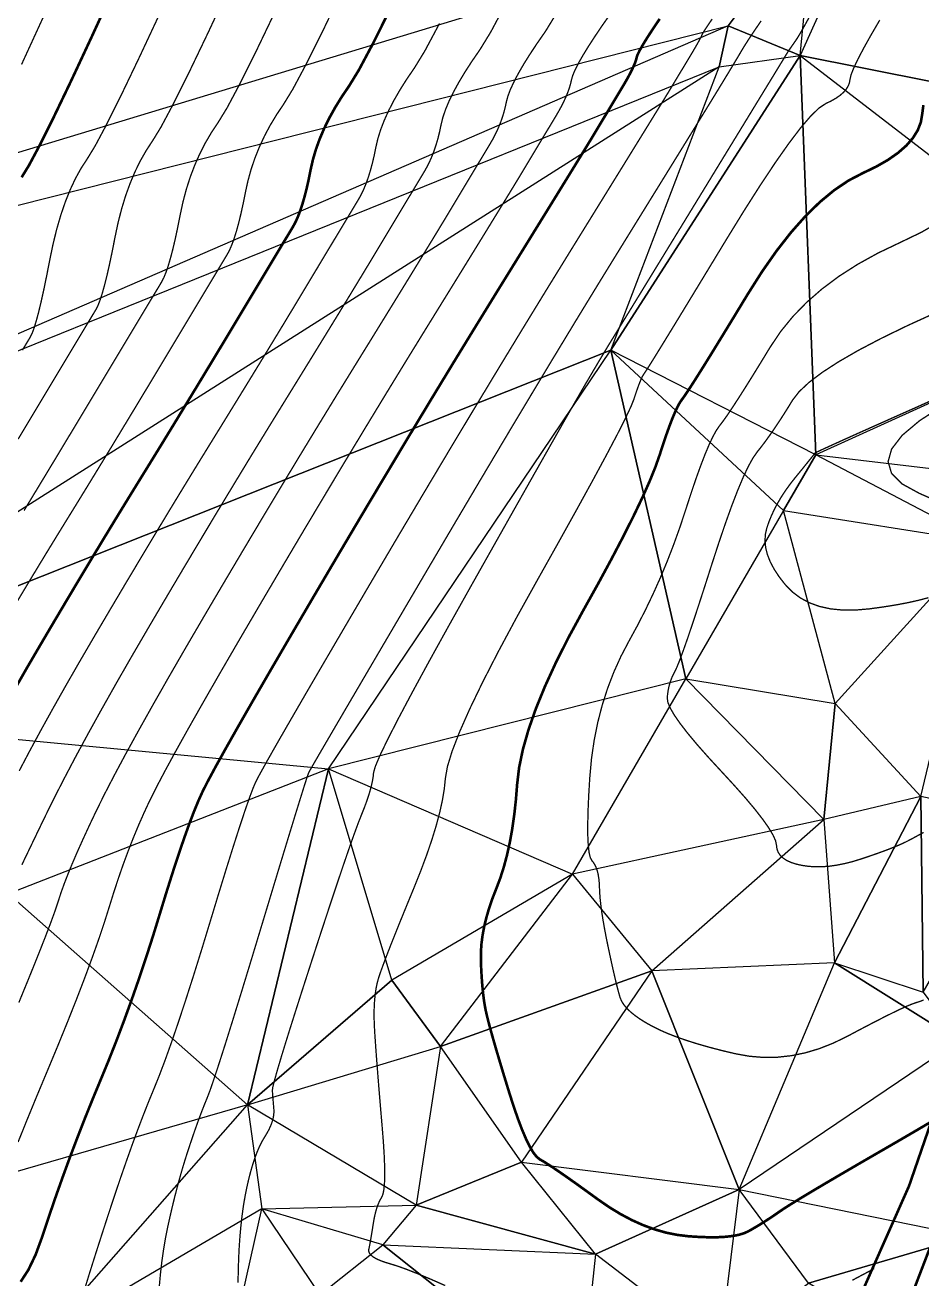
# Model space of a CAD drawing. Extents: x 1060 to 1934, y 610 to 1562.
# Drawn here: x 1162.7 to 1213.8, y 790.2 to 861.5 of the extents above; entities that cross this region are included whole.
import ezdxf

# ---------------------------------------------------------------- set-up
doc = ezdxf.new("R2010")
doc.units = 0
doc.header["$LTSCALE"] = 0.5
doc.header["$PDSIZE"] = 0.2
doc.linetypes.add('X3', pattern=[5, 4, -1])
for name, color, linetype in [('DGX', 2, 'CONTINUOUS'), ('DLSS', 4, 'CONTINUOUS'), ('SJW', 1, 'CONTINUOUS'), ('ZDH', 1, 'CONTINUOUS')]:
    doc.layers.add(name, color=color, linetype=linetype)

msp = doc.modelspace()

# ---------------------------------------------------------------- linework, layer by layer
at = {"layer": 'DGX', "color": 3, "linetype": 'Continuous', "const_width": 0.15, "flags": 128}
for points, elevation in [([(1162.525, 852.864), (1162.95, 853.557), (1163.559, 854.7), (1164.353, 856.291), (1165.332, 858.332), (1166.496, 860.823), (1167.844, 863.762), (1169.378, 867.151), (1171.096, 870.989)], 20), ([(1162.131, 823.74), (1162.815, 824.932), (1163.547, 826.186), (1164.296, 827.457), (1165.034, 828.702), (1165.76, 829.92), (1166.475, 831.112), (1167.179, 832.277), (1167.871, 833.417), (1168.552, 834.529), (1169.221, 835.616), (1169.887, 836.694), (1170.555, 837.781), (1171.227, 838.878), (1171.901, 839.984), (1172.579, 841.099), (1173.26, 842.224), (1173.944, 843.358), (1174.632, 844.501), (1175.286, 845.592), (1175.873, 846.57), (1176.391, 847.433), (1176.841, 848.182), (1177.223, 848.818), (1177.536, 849.339), (1177.782, 849.747), (1177.959, 850.04), (1178.1, 850.298), (1178.236, 850.598), (1178.369, 850.941), (1178.497, 851.326), (1178.621, 851.753), (1178.741, 852.222), (1178.857, 852.734), (1178.968, 853.288), (1179.098, 853.866), (1179.269, 854.449), (1179.481, 855.037), (1179.734, 855.63), (1180.027, 856.228), (1180.362, 856.832), (1180.737, 857.44), (1181.154, 858.054), (1181.712, 858.965), (1182.513, 860.467), (1183.557, 862.56)], 22.5), ([(1162.47, 790.027), (1162.908, 790.703), (1163.32, 791.563), (1163.703, 792.606), (1164.078, 793.739), (1164.464, 794.865), (1164.862, 795.985), (1165.27, 797.1), (1165.69, 798.208), (1166.12, 799.311), (1166.562, 800.408), (1167.014, 801.498), (1167.468, 802.598), (1167.912, 803.721), (1168.347, 804.867), (1168.773, 806.037), (1169.19, 807.231), (1169.598, 808.448), (1169.997, 809.688), (1170.386, 810.952), (1170.761, 812.177), (1171.116, 813.301), (1171.451, 814.324), (1171.766, 815.246), (1172.06, 816.067), (1172.335, 816.787), (1172.59, 817.406), (1172.825, 817.924), (1173.122, 818.509), (1173.563, 819.329), (1174.148, 820.382), (1174.877, 821.671), (1175.75, 823.194), (1176.767, 824.951), (1177.929, 826.943), (1179.234, 829.169), (1180.601, 831.488), (1181.947, 833.76), (1183.273, 835.983), (1184.577, 838.158), (1185.861, 840.285), (1187.124, 842.364), (1188.367, 844.394), (1189.588, 846.377), (1190.735, 848.231), (1191.752, 849.878), (1192.64, 851.316), (1193.399, 852.547), (1194.028, 853.569), (1194.528, 854.383), (1194.899, 854.99), (1195.14, 855.388), (1195.318, 855.685), (1195.498, 855.985), (1195.681, 856.289), (1195.867, 856.598), (1196.055, 856.911), (1196.246, 857.227), (1196.439, 857.548), (1196.635, 857.873), (1196.822, 858.187), (1196.987, 858.476), (1197.13, 858.74), (1197.251, 858.979), (1197.351, 859.193), (1197.429, 859.382), (1197.486, 859.545), (1197.521, 859.684), (1197.577, 859.85), (1197.698, 860.096), (1197.884, 860.421), (1198.134, 860.826), (1198.449, 861.311), (1198.829, 861.875)], 25), ([(1214.265, 799.123), (1213.398, 798.613), (1212.402, 798.032), (1211.277, 797.381), (1210.147, 796.727), (1209.14, 796.139), (1208.253, 795.618), (1207.487, 795.164), (1206.843, 794.776), (1206.319, 794.454), (1205.917, 794.199), (1205.636, 794.01), (1205.416, 793.856), (1205.196, 793.707), (1204.976, 793.562), (1204.757, 793.421), (1204.537, 793.284), (1204.318, 793.152), (1204.099, 793.024), (1203.88, 792.9), (1203.636, 792.788), (1203.338, 792.699), (1202.989, 792.631), (1202.587, 792.585), (1202.133, 792.56), (1201.627, 792.557), (1201.068, 792.576), (1200.457, 792.616), (1199.819, 792.694), (1199.179, 792.824), (1198.538, 793.008), (1197.895, 793.244), (1197.249, 793.534), (1196.603, 793.877), (1195.954, 794.272), (1195.304, 794.721), (1194.682, 795.172), (1194.121, 795.576), (1193.62, 795.931), (1193.179, 796.238), (1192.797, 796.498), (1192.476, 796.709), (1192.215, 796.873), (1192.013, 796.988), (1191.835, 797.129), (1191.645, 797.369), (1191.442, 797.708), (1191.227, 798.145), (1190.999, 798.681), (1190.758, 799.316), (1190.505, 800.05), (1190.24, 800.882), (1189.981, 801.725), (1189.75, 802.491), (1189.546, 803.178), (1189.369, 803.788), (1189.22, 804.321), (1189.097, 804.776), (1189.002, 805.153), (1188.934, 805.452), (1188.882, 805.725), (1188.834, 806.022), (1188.792, 806.343), (1188.755, 806.688), (1188.723, 807.057), (1188.696, 807.451), (1188.673, 807.868), (1188.656, 808.31), (1188.656, 808.771), (1188.688, 809.247), (1188.752, 809.737), (1188.846, 810.241), (1188.972, 810.76), (1189.129, 811.294), (1189.317, 811.842), (1189.537, 812.404), (1189.761, 812.995), (1189.963, 813.629), (1190.144, 814.305), (1190.303, 815.024), (1190.44, 815.785), (1190.555, 816.59), (1190.648, 817.437), (1190.719, 818.326), (1190.831, 819.278), (1191.046, 820.312), (1191.363, 821.427), (1191.782, 822.624), (1192.304, 823.903), (1192.928, 825.263), (1193.655, 826.705), (1194.485, 828.229), (1195.324, 829.736), (1196.078, 831.129), (1196.748, 832.408), (1197.334, 833.572), (1197.835, 834.622), (1198.253, 835.557), (1198.585, 836.378), (1198.834, 837.085), (1199.034, 837.702), (1199.222, 838.254), (1199.398, 838.743), (1199.561, 839.166), (1199.713, 839.525), (1199.852, 839.82), (1199.979, 840.05), (1200.093, 840.215), (1200.247, 840.426), (1200.49, 840.79), (1200.823, 841.308), (1201.246, 841.979), (1201.759, 842.805), (1202.361, 843.785), (1203.053, 844.918), (1203.835, 846.206), (1204.661, 847.507), (1205.485, 848.683), (1206.308, 849.734), (1207.128, 850.659), (1207.947, 851.458), (1208.764, 852.132), (1209.579, 852.681), (1210.392, 853.104), (1211.155, 853.472), (1211.821, 853.854), (1212.39, 854.252), (1212.86, 854.664), (1213.234, 855.092), (1213.51, 855.534), (1213.688, 855.991), (1213.769, 856.463), (1213.835, 856.971)], 27.5)]:
    msp.add_lwpolyline(points, dxfattribs=dict(at, elevation=elevation))
at = {"layer": 'DGX', "linetype": 'Continuous', "const_width": 0.075, "flags": 128}
for points, elevation in [([(1162.52, 859.283), (1163.784, 862.038), (1165.22, 865.213), (1166.83, 868.809)], 19.5), ([(1162.258, 828.707), (1162.855, 829.703), (1163.442, 830.676), (1164.02, 831.627), (1164.589, 832.556), (1165.148, 833.464), (1165.717, 834.386), (1166.316, 835.362), (1166.944, 836.39), (1167.602, 837.471), (1168.289, 838.605), (1169.007, 839.792), (1169.754, 841.031), (1170.53, 842.324), (1171.28, 843.574), (1171.948, 844.686), (1172.533, 845.661), (1173.036, 846.499), (1173.456, 847.199), (1173.794, 847.762), (1174.05, 848.187), (1174.223, 848.474), (1174.355, 848.721), (1174.486, 849.023), (1174.616, 849.381), (1174.746, 849.795), (1174.875, 850.265), (1175.003, 850.791), (1175.131, 851.372), (1175.258, 852.009), (1175.403, 852.669), (1175.583, 853.32), (1175.8, 853.96), (1176.054, 854.591), (1176.343, 855.212), (1176.668, 855.823), (1177.03, 856.424), (1177.428, 857.016), (1177.959, 857.884), (1178.722, 859.314), (1179.716, 861.306), (1180.942, 863.862)], 22), ([(1162.327, 837.969), (1163.268, 839.537), (1164.098, 840.92), (1164.817, 842.119), (1165.426, 843.133), (1165.923, 843.962), (1166.311, 844.606), (1166.587, 845.066), (1166.753, 845.341), (1166.866, 845.565), (1166.986, 845.872), (1167.112, 846.262), (1167.244, 846.734), (1167.383, 847.289), (1167.528, 847.927), (1167.679, 848.647), (1167.837, 849.451), (1168.011, 850.276), (1168.212, 851.061), (1168.439, 851.806), (1168.694, 852.512), (1168.974, 853.179), (1169.282, 853.805), (1169.616, 854.392), (1169.976, 854.94), (1170.454, 855.72), (1171.141, 857.007), (1172.035, 858.799), (1173.137, 861.097), (1174.447, 863.901)], 21), ([(1162.54, 813.754), (1162.889, 814.48), (1163.301, 815.338), (1163.777, 816.327), (1164.315, 817.423), (1164.916, 818.6), (1165.578, 819.859), (1166.303, 821.2), (1167.09, 822.622), (1167.938, 824.126), (1168.849, 825.712), (1169.822, 827.379), (1170.818, 829.07), (1171.799, 830.725), (1172.765, 832.345), (1173.716, 833.93), (1174.652, 835.48), (1175.572, 836.995), (1176.478, 838.475), (1177.368, 839.92), (1178.226, 841.309), (1179.034, 842.62), (1179.792, 843.853), (1180.5, 845.009), (1181.159, 846.087), (1181.767, 847.088), (1182.326, 848.011), (1182.835, 848.856), (1183.299, 849.629), (1183.723, 850.336), (1184.107, 850.975), (1184.451, 851.549), (1184.756, 852.055), (1185.02, 852.494), (1185.245, 852.867), (1185.429, 853.173), (1185.588, 853.454), (1185.736, 853.749), (1185.873, 854.061), (1185.999, 854.387), (1186.113, 854.729), (1186.216, 855.086), (1186.308, 855.459), (1186.389, 855.847), (1186.49, 856.26), (1186.641, 856.708), (1186.842, 857.191), (1187.094, 857.708), (1187.396, 858.261), (1187.749, 858.849), (1188.152, 859.472), (1188.605, 860.129), (1189.217, 861.128), (1190.095, 862.774)], 23.5), ([(1162.661, 833.902), (1163.302, 834.958), (1164, 836.111), (1164.753, 837.36), (1165.563, 838.705), (1166.428, 840.146), (1167.274, 841.555), (1168.023, 842.803), (1168.675, 843.89), (1169.231, 844.816), (1169.69, 845.58), (1170.053, 846.184), (1170.319, 846.626), (1170.488, 846.908), (1170.611, 847.143), (1170.736, 847.447), (1170.864, 847.821), (1170.995, 848.265), (1171.129, 848.777), (1171.266, 849.359), (1171.405, 850.01), (1171.548, 850.73), (1171.707, 851.472), (1171.898, 852.19), (1172.12, 852.883), (1172.374, 853.552), (1172.659, 854.195), (1172.975, 854.814), (1173.323, 855.408), (1173.702, 855.978), (1174.207, 856.802), (1174.931, 858.16), (1175.876, 860.053), (1177.039, 862.479)], 21.5), ([(1162.324, 797.977), (1162.829, 799.228), (1163.381, 800.572), (1163.982, 802.008), (1164.583, 803.451), (1165.138, 804.815), (1165.648, 806.099), (1166.111, 807.305), (1166.528, 808.431), (1166.899, 809.477), (1167.224, 810.445), (1167.504, 811.333), (1167.764, 812.17), (1168.032, 812.984), (1168.307, 813.776), (1168.591, 814.544), (1168.883, 815.289), (1169.183, 816.011), (1169.491, 816.71), (1169.806, 817.387), (1170.184, 818.143), (1170.679, 819.083), (1171.29, 820.206), (1172.018, 821.513), (1172.863, 823.002), (1173.824, 824.676), (1174.902, 826.532), (1176.097, 828.572), (1177.34, 830.682), (1178.564, 832.748), (1179.77, 834.77), (1180.957, 836.749), (1182.125, 838.683), (1183.274, 840.574), (1184.404, 842.421), (1185.515, 844.225), (1186.565, 845.924), (1187.513, 847.458), (1188.357, 848.828), (1189.099, 850.034), (1189.738, 851.075), (1190.274, 851.951), (1190.708, 852.663), (1191.038, 853.211), (1191.311, 853.666), (1191.573, 854.102), (1191.823, 854.518), (1192.062, 854.915), (1192.289, 855.292), (1192.504, 855.65), (1192.708, 855.988), (1192.9, 856.306), (1193.077, 856.609), (1193.237, 856.9), (1193.378, 857.18), (1193.5, 857.448), (1193.605, 857.705), (1193.692, 857.95), (1193.76, 858.183), (1193.81, 858.405), (1193.881, 858.653), (1194.012, 858.966), (1194.203, 859.344), (1194.454, 859.787), (1194.765, 860.294), (1195.135, 860.867), (1195.566, 861.504), (1196.056, 862.205)], 24.5), ([(1162.365, 805.909), (1162.948, 807.331), (1163.449, 808.572), (1163.866, 809.63), (1164.201, 810.507), (1164.452, 811.202), (1164.621, 811.714), (1164.766, 812.164), (1164.947, 812.668), (1165.164, 813.227), (1165.417, 813.842), (1165.706, 814.511), (1166.031, 815.235), (1166.391, 816.015), (1166.788, 816.849), (1167.247, 817.777), (1167.795, 818.837), (1168.433, 820.03), (1169.16, 821.354), (1169.976, 822.811), (1170.881, 824.401), (1171.875, 826.122), (1172.959, 827.976), (1174.079, 829.876), (1175.182, 831.736), (1176.268, 833.558), (1177.336, 835.34), (1178.388, 837.082), (1179.423, 838.785), (1180.441, 840.448), (1181.442, 842.072), (1182.396, 843.616), (1183.273, 845.039), (1184.075, 846.341), (1184.8, 847.521), (1185.448, 848.581), (1186.021, 849.519), (1186.517, 850.337), (1186.937, 851.033), (1187.305, 851.648), (1187.648, 852.219), (1187.965, 852.747), (1188.257, 853.232), (1188.522, 853.673), (1188.762, 854.072), (1188.976, 854.427), (1189.165, 854.74), (1189.333, 855.031), (1189.486, 855.325), (1189.625, 855.62), (1189.75, 855.918), (1189.859, 856.217), (1189.954, 856.518), (1190.034, 856.821), (1190.1, 857.126), (1190.185, 857.456), (1190.326, 857.837), (1190.523, 858.267), (1190.774, 858.748), (1191.08, 859.278), (1191.442, 859.858), (1191.859, 860.488), (1192.331, 861.167), (1192.969, 862.21)], 24), ([(1162.569, 843.029), (1162.855, 843.506), (1163.017, 843.775), (1163.122, 843.987), (1163.236, 844.296), (1163.36, 844.702), (1163.494, 845.203), (1163.637, 845.801), (1163.791, 846.495), (1163.954, 847.285), (1164.127, 848.172), (1164.316, 849.079), (1164.526, 849.931), (1164.759, 850.73), (1165.013, 851.473), (1165.29, 852.162), (1165.588, 852.797), (1165.909, 853.377), (1166.251, 853.902), (1166.702, 854.639), (1167.35, 855.853), (1168.194, 857.545), (1169.234, 859.715), (1170.472, 862.362)], 20.5), ([(1166.166, 789.79), (1166.343, 790.37), (1166.561, 791.064), (1166.818, 791.873), (1167.115, 792.796), (1167.452, 793.835), (1167.805, 794.905), (1168.149, 795.925), (1168.486, 796.894), (1168.814, 797.814), (1169.134, 798.683), (1169.446, 799.502), (1169.75, 800.27), (1170.046, 800.988), (1170.352, 801.745), (1170.686, 802.627), (1171.047, 803.636), (1171.436, 804.77), (1171.852, 806.031), (1172.297, 807.418), (1172.769, 808.931), (1173.269, 810.571), (1173.758, 812.184), (1174.2, 813.617), (1174.594, 814.872), (1174.94, 815.948), (1175.238, 816.845), (1175.488, 817.563), (1175.69, 818.102), (1175.844, 818.462), (1176.059, 818.875), (1176.447, 819.574), (1177.005, 820.559), (1177.736, 821.829), (1178.637, 823.385), (1179.711, 825.226), (1180.955, 827.353), (1182.371, 829.766), (1183.862, 832.295), (1185.33, 834.771), (1186.775, 837.196), (1188.198, 839.567), (1189.598, 841.886), (1190.975, 844.153), (1192.33, 846.367), (1193.662, 848.529), (1194.905, 850.539), (1195.992, 852.297), (1196.923, 853.804), (1197.698, 855.059), (1198.318, 856.063), (1198.781, 856.815), (1199.089, 857.316), (1199.241, 857.566), (1199.324, 857.703), (1199.423, 857.868), (1199.539, 858.061), (1199.672, 858.281), (1199.822, 858.529), (1199.988, 858.805), (1200.171, 859.108), (1200.371, 859.439), (1200.566, 859.765), (1200.737, 860.051), (1200.882, 860.3), (1201.002, 860.51), (1201.097, 860.681), (1201.167, 860.814), (1201.212, 860.908), (1201.231, 860.963), (1201.273, 861.047), (1201.384, 861.225), (1201.564, 861.498), (1201.814, 861.865)], 25.5), ([(1170.359, 789.776), (1170.425, 790.5), (1170.506, 791.196), (1170.601, 791.864), (1170.709, 792.505), (1170.831, 793.117), (1170.962, 793.708), (1171.095, 794.283), (1171.232, 794.842), (1171.372, 795.385), (1171.515, 795.912), (1171.661, 796.424), (1171.81, 796.919), (1171.962, 797.399), (1172.114, 797.859), (1172.262, 798.298), (1172.407, 798.716), (1172.548, 799.112), (1172.686, 799.486), (1172.82, 799.838), (1172.951, 800.169), (1173.079, 800.478), (1173.237, 800.891), (1173.459, 801.533), (1173.746, 802.404), (1174.098, 803.503), (1174.514, 804.831), (1174.995, 806.388), (1175.541, 808.174), (1176.151, 810.189), (1176.756, 812.19), (1177.284, 813.934), (1177.737, 815.421), (1178.114, 816.651), (1178.415, 817.623), (1178.64, 818.339), (1178.789, 818.798), (1178.862, 819), (1178.997, 819.242), (1179.33, 819.82), (1179.863, 820.735), (1180.594, 821.987), (1181.525, 823.576), (1182.654, 825.501), (1183.982, 827.763), (1185.509, 830.362), (1187.104, 833.07), (1188.635, 835.658), (1190.104, 838.128), (1191.51, 840.478), (1192.852, 842.708), (1194.131, 844.82), (1195.348, 846.812), (1196.501, 848.685), (1197.568, 850.411), (1198.527, 851.963), (1199.377, 853.339), (1200.119, 854.54), (1200.752, 855.567), (1201.277, 856.418), (1201.693, 857.095), (1202, 857.597), (1202.246, 857.999), (1202.475, 858.375), (1202.688, 858.726), (1202.885, 859.052), (1203.066, 859.353), (1203.23, 859.628), (1203.379, 859.878), (1203.512, 860.102), (1203.655, 860.338), (1203.835, 860.622), (1204.053, 860.954), (1204.308, 861.333), (1204.601, 861.76)], 26), ([(1174.838, 789.982), (1174.851, 790.658), (1174.872, 791.337), (1174.904, 791.99), (1174.948, 792.618), (1175.003, 793.221), (1175.069, 793.798), (1175.146, 794.351), (1175.235, 794.878), (1175.335, 795.38), (1175.443, 795.854), (1175.556, 796.294), (1175.675, 796.702), (1175.799, 797.077), (1175.928, 797.419), (1176.062, 797.729), (1176.201, 798.006), (1176.346, 798.25), (1176.483, 798.475), (1176.6, 798.692), (1176.696, 798.902), (1176.773, 799.105), (1176.829, 799.301), (1176.864, 799.49), (1176.88, 799.671), (1176.875, 799.846), (1176.861, 800.012), (1176.848, 800.169), (1176.836, 800.316), (1176.825, 800.454), (1176.815, 800.583), (1176.806, 800.703), (1176.798, 800.813), (1176.791, 800.913), (1176.82, 801.111), (1176.92, 801.511), (1177.09, 802.115), (1177.33, 802.922), (1177.641, 803.932), (1178.023, 805.144), (1178.475, 806.56), (1178.998, 808.179), (1179.53, 809.816), (1180.013, 811.285), (1180.446, 812.588), (1180.829, 813.723), (1181.162, 814.691), (1181.445, 815.491), (1181.678, 816.125), (1181.861, 816.591), (1182.01, 816.963), (1182.141, 817.314), (1182.254, 817.645), (1182.349, 817.956), (1182.426, 818.245), (1182.485, 818.515), (1182.527, 818.763), (1182.55, 818.991), (1182.65, 819.348), (1182.92, 819.984), (1183.36, 820.898), (1183.971, 822.09), (1184.752, 823.561), (1185.703, 825.311), (1186.824, 827.339), (1188.116, 829.646), (1189.423, 831.966), (1190.589, 834.034), (1191.615, 835.85), (1192.501, 837.414), (1193.245, 838.726), (1193.85, 839.787), (1194.314, 840.596), (1194.637, 841.152), (1194.882, 841.567), (1195.108, 841.952), (1195.318, 842.305), (1195.51, 842.627), (1195.684, 842.918), (1195.841, 843.179), (1195.98, 843.408), (1196.102, 843.606), (1196.281, 843.897), (1196.592, 844.404), (1197.036, 845.129), (1197.612, 846.069), (1198.32, 847.227), (1199.16, 848.601), (1200.133, 850.191), (1201.238, 851.999), (1202.337, 853.798), (1203.294, 855.363), (1204.108, 856.696), (1204.78, 857.796), (1205.309, 858.662), (1205.695, 859.295), (1205.939, 859.695), (1206.039, 859.862), (1206.073, 859.917), (1206.116, 859.985), (1206.168, 860.063), (1206.228, 860.153), (1206.297, 860.254), (1206.375, 860.366), (1206.462, 860.49), (1206.558, 860.625), (1206.681, 860.813), (1206.849, 861.095), (1207.064, 861.471), (1207.324, 861.942)], 26.5), ([(1186.629, 789.809), (1185.799, 790.173), (1185.077, 790.477), (1184.462, 790.72), (1183.955, 790.904), (1183.556, 791.029), (1183.234, 791.124), (1182.958, 791.222), (1182.729, 791.323), (1182.546, 791.427), (1182.409, 791.534), (1182.319, 791.643), (1182.276, 791.755), (1182.278, 791.87), (1182.305, 791.995), (1182.333, 792.136), (1182.363, 792.294), (1182.394, 792.468), (1182.426, 792.659), (1182.46, 792.867), (1182.496, 793.091), (1182.532, 793.331), (1182.573, 793.572), (1182.619, 793.799), (1182.671, 794.01), (1182.728, 794.205), (1182.791, 794.386), (1182.859, 794.552), (1182.933, 794.702), (1183.013, 794.837), (1183.085, 795.011), (1183.138, 795.278), (1183.171, 795.638), (1183.184, 796.091), (1183.178, 796.637), (1183.152, 797.276), (1183.106, 798.008), (1183.04, 798.833), (1182.967, 799.68), (1182.9, 800.48), (1182.838, 801.231), (1182.782, 801.936), (1182.731, 802.592), (1182.685, 803.201), (1182.646, 803.762), (1182.611, 804.275), (1182.587, 804.752), (1182.578, 805.202), (1182.585, 805.626), (1182.607, 806.023), (1182.644, 806.395), (1182.696, 806.74), (1182.764, 807.059), (1182.847, 807.352), (1182.958, 807.676), (1183.108, 808.089), (1183.298, 808.591), (1183.528, 809.182), (1183.798, 809.862), (1184.108, 810.631), (1184.458, 811.489), (1184.847, 812.435), (1185.233, 813.4), (1185.573, 814.312), (1185.866, 815.17), (1186.113, 815.974), (1186.313, 816.725), (1186.467, 817.423), (1186.574, 818.068), (1186.635, 818.659), (1186.75, 819.329), (1187.019, 820.212), (1187.443, 821.307), (1188.021, 822.614), (1188.754, 824.134), (1189.641, 825.866), (1190.683, 827.81), (1191.88, 829.966), (1193.08, 832.106), (1194.133, 834.002), (1195.039, 835.652), (1195.798, 837.059), (1196.41, 838.22), (1196.875, 839.137), (1197.192, 839.81), (1197.363, 840.237), (1197.457, 840.528), (1197.546, 840.788), (1197.628, 841.017), (1197.705, 841.216), (1197.776, 841.385), (1197.842, 841.524), (1197.902, 841.632), (1197.955, 841.71), (1198.072, 841.882), (1198.32, 842.273), (1198.698, 842.883), (1199.208, 843.712), (1199.849, 844.759), (1200.62, 846.026), (1201.523, 847.511), (1202.557, 849.215), (1203.608, 850.925), (1204.563, 852.426), (1205.423, 853.719), (1206.186, 854.803), (1206.853, 855.68), (1207.425, 856.348), (1207.9, 856.807), (1208.28, 857.058), (1208.592, 857.209), (1208.864, 857.365), (1209.096, 857.527), (1209.288, 857.695), (1209.44, 857.87), (1209.553, 858.051), (1209.626, 858.237), (1209.659, 858.43), (1209.717, 858.687), (1209.864, 859.066), (1210.101, 859.567), (1210.427, 860.191), (1210.843, 860.937), (1211.349, 861.805)], 27), ([(1162.387, 819.093), (1162.967, 820.195), (1163.602, 821.37), (1164.291, 822.616), (1165.034, 823.933), (1165.832, 825.322), (1166.684, 826.782), (1167.557, 828.263), (1168.416, 829.713), (1169.263, 831.132), (1170.096, 832.521), (1170.915, 833.879), (1171.722, 835.206), (1172.515, 836.502), (1173.295, 837.768), (1174.056, 839.001), (1174.794, 840.2), (1175.509, 841.365), (1176.201, 842.496), (1176.869, 843.593), (1177.514, 844.656), (1178.135, 845.684), (1178.733, 846.679), (1179.293, 847.611), (1179.798, 848.453), (1180.249, 849.204), (1180.646, 849.865), (1180.989, 850.436), (1181.278, 850.917), (1181.513, 851.307), (1181.694, 851.607), (1181.844, 851.876), (1181.986, 852.174), (1182.121, 852.501), (1182.248, 852.856), (1182.367, 853.241), (1182.479, 853.654), (1182.583, 854.096), (1182.679, 854.567), (1182.794, 855.063), (1182.955, 855.578), (1183.162, 856.114), (1183.414, 856.669), (1183.712, 857.245), (1184.055, 857.84), (1184.444, 858.456), (1184.879, 859.092), (1185.464, 860.047), (1186.304, 861.621)], 23), ([(1213.846, 806.058), (1213.721, 806.005), (1213.576, 805.954), (1213.41, 805.903), (1213.195, 805.829), (1212.902, 805.708), (1212.53, 805.54), (1212.081, 805.324), (1211.553, 805.061), (1210.948, 804.751), (1210.264, 804.394), (1209.503, 803.99), (1208.703, 803.6), (1207.904, 803.286), (1207.107, 803.048), (1206.311, 802.886), (1205.517, 802.8), (1204.725, 802.79), (1203.933, 802.856), (1203.143, 802.998), (1202.379, 803.179), (1201.664, 803.365), (1200.997, 803.555), (1200.38, 803.749), (1199.812, 803.947), (1199.294, 804.148), (1198.824, 804.354), (1198.404, 804.563), (1198.029, 804.774), (1197.696, 804.982), (1197.405, 805.189), (1197.156, 805.394), (1196.948, 805.597), (1196.783, 805.798), (1196.66, 805.997), (1196.578, 806.194), (1196.514, 806.412), (1196.444, 806.673), (1196.367, 806.978), (1196.283, 807.326), (1196.193, 807.717), (1196.095, 808.152), (1195.992, 808.63), (1195.881, 809.152), (1195.774, 809.679), (1195.681, 810.173), (1195.601, 810.633), (1195.534, 811.061), (1195.482, 811.455), (1195.442, 811.816), (1195.417, 812.143), (1195.404, 812.438), (1195.393, 812.705), (1195.369, 812.951), (1195.334, 813.176), (1195.286, 813.38), (1195.226, 813.563), (1195.154, 813.724), (1195.071, 813.865), (1194.975, 813.984), (1194.883, 814.153), (1194.814, 814.443), (1194.766, 814.854), (1194.74, 815.386), (1194.736, 816.038), (1194.753, 816.812), (1194.792, 817.706), (1194.853, 818.722), (1194.95, 819.784), (1195.1, 820.821), (1195.301, 821.831), (1195.555, 822.816), (1195.861, 823.774), (1196.218, 824.706), (1196.628, 825.612), (1197.09, 826.492), (1197.568, 827.366), (1198.023, 828.257), (1198.457, 829.163), (1198.87, 830.085), (1199.261, 831.023), (1199.63, 831.977), (1199.978, 832.947), (1200.305, 833.932), (1200.611, 834.876), (1200.898, 835.721), (1201.167, 836.468), (1201.417, 837.116), (1201.649, 837.665), (1201.862, 838.116), (1202.056, 838.468), (1202.231, 838.721), (1202.422, 838.969), (1202.661, 839.306), (1202.948, 839.732), (1203.284, 840.247), (1203.669, 840.851), (1204.102, 841.544), (1204.584, 842.325), (1205.114, 843.196), (1205.714, 844.089), (1206.407, 844.94), (1207.193, 845.749), (1208.07, 846.514), (1209.04, 847.237), (1210.102, 847.917), (1211.257, 848.555), (1212.503, 849.149), (1213.719, 849.735), (1214.779, 850.344)], 28), ([(1213.846, 815.594), (1213.592, 815.452), (1213.354, 815.322), (1213.134, 815.204), (1212.931, 815.098), (1212.72, 814.994), (1212.473, 814.883), (1212.192, 814.765), (1211.877, 814.64), (1211.526, 814.509), (1211.141, 814.37), (1210.721, 814.225), (1210.266, 814.072), (1209.801, 813.93), (1209.349, 813.816), (1208.912, 813.729), (1208.489, 813.67), (1208.08, 813.639), (1207.685, 813.636), (1207.303, 813.66), (1206.936, 813.712), (1206.598, 813.788), (1206.304, 813.883), (1206.055, 813.997), (1205.851, 814.131), (1205.691, 814.284), (1205.575, 814.456), (1205.504, 814.647), (1205.477, 814.858), (1205.425, 815.117), (1205.274, 815.452), (1205.027, 815.864), (1204.682, 816.352), (1204.241, 816.917), (1203.702, 817.559), (1203.065, 818.276), (1202.332, 819.071), (1201.6, 819.865), (1200.967, 820.581), (1200.434, 821.219), (1200, 821.779), (1199.665, 822.261), (1199.431, 822.665), (1199.295, 822.992), (1199.26, 823.24), (1199.279, 823.448), (1199.308, 823.649), (1199.347, 823.846), (1199.396, 824.038), (1199.456, 824.225), (1199.526, 824.406), (1199.606, 824.583), (1199.696, 824.754), (1199.811, 824.996), (1199.968, 825.384), (1200.166, 825.918), (1200.406, 826.598), (1200.686, 827.425), (1201.008, 828.397), (1201.371, 829.515), (1201.775, 830.779), (1202.188, 832.05), (1202.575, 833.188), (1202.937, 834.193), (1203.274, 835.066), (1203.585, 835.805), (1203.872, 836.412), (1204.133, 836.885), (1204.369, 837.226), (1204.597, 837.513), (1204.831, 837.823), (1205.073, 838.157), (1205.322, 838.515), (1205.579, 838.897), (1205.843, 839.303), (1206.114, 839.732), (1206.392, 840.186), (1206.768, 840.672), (1207.33, 841.197), (1208.078, 841.763), (1209.012, 842.369), (1210.133, 843.016), (1211.441, 843.702), (1212.935, 844.428), (1214.615, 845.195)], 28.5), ([(1211.036, 790.778), (1210.73, 790.611), (1210.256, 790.359), (1209.79, 790.111)], 27)]:
    msp.add_lwpolyline(points, dxfattribs=dict(at, elevation=elevation))
for points in [[(1214.247, 840.14), (1212.511, 839.367), (1211.04, 838.711), (1209.835, 838.172), (1208.896, 837.748), (1208.222, 837.441), (1207.814, 837.251), (1207.671, 837.176), (1207.644, 837.14), (1207.584, 837.062), (1207.489, 836.943), (1207.36, 836.783), (1207.198, 836.582), (1207.002, 836.339), (1206.771, 836.056), (1206.507, 835.732), (1206.236, 835.386), (1205.987, 835.038), (1205.758, 834.689), (1205.55, 834.338), (1205.363, 833.986), (1205.197, 833.631), (1205.051, 833.275), (1204.927, 832.917), (1204.844, 832.553), (1204.821, 832.177), (1204.861, 831.791), (1204.961, 831.393), (1205.122, 830.983), (1205.345, 830.563), (1205.629, 830.131), (1205.975, 829.688), (1206.379, 829.274), (1206.839, 828.929), (1207.355, 828.653), (1207.927, 828.447), (1208.556, 828.309), (1209.24, 828.241), (1209.981, 828.242), (1210.778, 828.312), (1211.571, 828.421), (1212.303, 828.539), (1212.972, 828.666), (1213.578, 828.802), (1214.122, 828.946)], [(1214.715, 834.393), (1213.603, 834.882), (1212.613, 835.424), (1212.021, 836.026), (1211.826, 836.687), (1212.029, 837.406), (1212.629, 838.185), (1213.628, 839.023), (1215.023, 839.919)]]:
    msp.add_lwpolyline(points, dxfattribs=at)
at = {"layer": 'DLSS', "linetype": 'X3', "const_width": 0.15, "flags": 128}
msp.add_lwpolyline([(1185.176, 671.328, -0.050437), (1172.952, 668.031, -0.052087), (1160.712, 667.314, -0.025921), (1151.326, 668.231, -0.057906), (1147.24, 669.339, -0.19818), (1140.074, 676.791, -0.197828), (1141.516, 689.588, -0.015347), (1142.696, 691.818, 0.022075), (1143.495, 693.38, 0.044953), (1147.166, 703.287, 0.076543), (1147.491, 705.802, 0.003162), (1147.522, 707.472, 0.116902), (1145.729, 713.64, -0.045927), (1144.13, 719.431, -0.041342), (1143.42, 723.123, -0.115075), (1143.506, 724.473, -0.116619), (1146.329, 729.344, -0.058173), (1157.852, 736.357, 0.008521), (1172.507, 744.304, 0.050625), (1195.058, 765.782, 0.106324), (1215.863, 803.724, -0.072402), (1222.557, 814.799, 0.061923), (1222.792, 815.333, 0.015673), (1223.541, 818.156, 0.001676), (1229.625, 844.775, 0.003186), (1232.764, 859.153, -0.007394), (1234.169, 865.336, -0.058228), (1235.307, 868.411, -0.010535), (1243.839, 884.334, -0.018571), (1245.435, 886.936, -0.008908), (1249.053, 892.168)], format="xyb", dxfattribs=at)
at = {"layer": 'DLSS', "linetype": 'X3', "const_width": 0.15}
msp.add_lwpolyline([(1153.398, 730.682, -0.004265), (1164.966, 737.237, 0.005545), (1173.85, 742.302, 0.021321), (1184.09, 750.284, 0.007724), (1195.386, 761.716, 0.005715), (1201.419, 769.344, 0.010676), (1204.513, 773.532, 0.004649), (1206.148, 775.892, 0.004442), (1207.813, 778.393, 0.030477), (1212.558, 787.664, 0.014143), (1217.928, 802.484, 0.042929), (1220.422, 807.541, -0.052337), (1224.949, 814.26, 0.045921), (1229.118, 829.231, -0.032625), (1230.708, 837.499, -0.036227)], format="xyb", dxfattribs=at)
at = {"layer": 'SJW', "linetype": 'Continuous'}
for points in [[(1231.845, 902.028, 27.121), (1207.616, 868.018, 25.744), (1103.368, 836.384, 12.061)], [(1229.517, 855.277, 29.366), (1212.228, 871.77, 26.438), (1206.823, 859.787, 26.655)], [(1212.228, 871.77, 26.438), (1206.823, 859.787, 26.655), (1207.616, 868.018, 25.744)], [(1207.616, 868.018, 25.744), (1103.368, 836.384, 12.061), (1202.73, 861.48, 25.702)], [(1206.823, 859.787, 26.655), (1207.616, 868.018, 25.744), (1202.73, 861.48, 25.702)], [(1103.368, 836.384, 12.061), (1202.73, 861.48, 25.702), (1128.854, 829.448, 15.927)], [(1202.73, 861.48, 25.702), (1128.854, 829.448, 15.927), (1202.211, 859.142, 25.862)], [(1206.823, 859.787, 26.655), (1202.73, 861.48, 25.702), (1202.211, 859.142, 25.862)], [(1206.823, 859.787, 26.655), (1207.717, 837.068, 29.018), (1196.057, 843.037, 26.556)], [(1206.823, 859.787, 26.655), (1196.057, 843.037, 26.556), (1202.211, 859.142, 25.862)], [(1229.517, 855.277, 29.366), (1206.823, 859.787, 26.655), (1225.735, 845.246, 28.999)], [(1206.823, 859.787, 26.655), (1225.735, 845.246, 28.999), (1207.717, 837.068, 29.018)], [(1128.854, 829.448, 15.927), (1202.211, 859.142, 25.862), (1144.528, 822.569, 19.469)], [(1196.057, 843.037, 26.556), (1202.211, 859.142, 25.862), (1144.528, 822.569, 19.469)], [(1225.735, 845.246, 28.999), (1207.717, 837.068, 29.018), (1222.6, 835.307, 28.781)], [(1196.057, 843.037, 26.556), (1144.528, 822.569, 19.469), (1179.985, 819.2, 26.186)], [(1196.057, 843.037, 26.556), (1200.326, 824.334, 28.621), (1179.985, 819.2, 26.186)], [(1207.717, 837.068, 29.018), (1196.057, 843.037, 26.556), (1205.871, 833.897, 29.128)], [(1196.057, 843.037, 26.556), (1205.871, 833.897, 29.128), (1200.326, 824.334, 28.621)], [(1207.717, 837.068, 29.018), (1205.871, 833.897, 29.128), (1217.159, 832.128, 29.062)], [(1207.717, 837.068, 29.018), (1222.6, 835.307, 28.781), (1217.159, 832.128, 29.062)], [(1205.871, 833.897, 29.128), (1200.326, 824.334, 28.621), (1208.809, 822.922, 28.894)], [(1205.871, 833.897, 29.128), (1217.159, 832.128, 29.062), (1208.809, 822.922, 28.894)], [(1213.68, 817.643, 28.611), (1217.159, 832.128, 29.062), (1208.809, 822.922, 28.894)], [(1219.524, 816.382, 28.37), (1213.68, 817.643, 28.611), (1217.159, 832.128, 29.062)], [(1200.326, 824.334, 28.621), (1179.985, 819.2, 26.186), (1193.871, 813.221, 27.925)], [(1208.161, 816.327, 28.634), (1193.871, 813.221, 27.925), (1200.326, 824.334, 28.621)], [(1200.326, 824.334, 28.621), (1208.809, 822.922, 28.894), (1208.161, 816.327, 28.634)], [(1144.528, 822.569, 19.469), (1179.985, 819.2, 26.186), (1161.773, 812.091, 23.506)], [(1213.68, 817.643, 28.611), (1208.161, 816.327, 28.634), (1208.809, 822.922, 28.894)], [(1179.985, 819.2, 26.186), (1161.773, 812.091, 23.506), (1175.371, 800.093, 26.378)], [(1179.985, 819.2, 26.186), (1175.371, 800.093, 26.378), (1183.594, 807.191, 27.097)], [(1179.985, 819.2, 26.186), (1193.871, 813.221, 27.925), (1183.594, 807.191, 27.097)], [(1208.774, 808.164, 28.254), (1213.68, 817.643, 28.611), (1208.161, 816.327, 28.634)], [(1208.774, 808.164, 28.254), (1213.823, 806.501, 28.034), (1213.68, 817.643, 28.611)], [(1213.823, 806.501, 28.034), (1219.524, 816.382, 28.37), (1213.68, 817.643, 28.611)], [(1198.391, 807.713, 28.143), (1208.161, 816.327, 28.634), (1193.871, 813.221, 27.925)], [(1208.774, 808.164, 28.254), (1198.391, 807.713, 28.143), (1208.161, 816.327, 28.634)], [(1186.35, 803.408, 27.305), (1193.871, 813.221, 27.925), (1183.594, 807.191, 27.097)], [(1198.391, 807.713, 28.143), (1186.35, 803.408, 27.305), (1193.871, 813.221, 27.925)], [(1161.773, 812.091, 23.506), (1175.371, 800.093, 26.378), (1154.519, 794.064, 23.558)], [(1198.391, 807.713, 28.143), (1190.976, 796.839, 27.468), (1186.35, 803.408, 27.305)], [(1203.358, 795.279, 27.698), (1198.391, 807.713, 28.143), (1190.976, 796.839, 27.468)], [(1203.358, 795.279, 27.698), (1208.774, 808.164, 28.254), (1198.391, 807.713, 28.143)], [(1215.863, 803.724, 27.796), (1203.358, 795.279, 27.698), (1208.774, 808.164, 28.254)], [(1215.863, 803.724, 27.796), (1208.774, 808.164, 28.254), (1213.823, 806.501, 28.034)], [(1186.35, 803.408, 27.305), (1183.594, 807.191, 27.097), (1175.371, 800.093, 26.378)], [(1186.35, 803.408, 27.305), (1184.97, 794.379, 27.127), (1175.371, 800.093, 26.378)], [(1190.976, 796.839, 27.468), (1186.35, 803.408, 27.305), (1184.97, 794.379, 27.127)], [(1216.396, 792.611, 26.881), (1215.863, 803.724, 27.796), (1203.358, 795.279, 27.698)], [(1175.371, 800.093, 26.378), (1154.519, 794.064, 23.558), (1163.758, 786.872, 25.287)], [(1176.2, 794.178, 26.64), (1163.758, 786.872, 25.287), (1175.371, 800.093, 26.378)], [(1184.97, 794.379, 27.127), (1175.371, 800.093, 26.378), (1176.2, 794.178, 26.64)], [(1195.184, 791.591, 27.401), (1190.976, 796.839, 27.468), (1184.97, 794.379, 27.127)], [(1203.358, 795.279, 27.698), (1195.184, 791.591, 27.401), (1190.976, 796.839, 27.468)], [(1203.358, 795.279, 27.698), (1202.241, 786.184, 27.07), (1195.184, 791.591, 27.401)], [(1207.302, 789.939, 27.139), (1203.358, 795.279, 27.698), (1202.241, 786.184, 27.07)], [(1216.396, 792.611, 26.881), (1207.302, 789.939, 27.139), (1203.358, 795.279, 27.698)], [(1173.621, 782.689, 26.384), (1176.2, 794.178, 26.64), (1163.758, 786.872, 25.287)], [(1179.485, 789.277, 26.879), (1173.621, 782.689, 26.384), (1176.2, 794.178, 26.64)], [(1184.97, 794.379, 27.127), (1183.086, 792.126, 27.041), (1176.2, 794.178, 26.64)], [(1179.485, 789.277, 26.879), (1183.086, 792.126, 27.041), (1176.2, 794.178, 26.64)], [(1195.184, 791.591, 27.401), (1184.97, 794.379, 27.127), (1183.086, 792.126, 27.041)], [(1216.396, 792.611, 26.881), (1213.836, 786.063, 26.239), (1207.302, 789.939, 27.139)], [(1194.285, 783.211, 26.793), (1179.485, 789.277, 26.879), (1183.086, 792.126, 27.041)], [(1195.184, 791.591, 27.401), (1194.285, 783.211, 26.793), (1183.086, 792.126, 27.041)], [(1202.241, 786.184, 27.07), (1195.184, 791.591, 27.401), (1194.285, 783.211, 26.793)]]:
    msp.add_polyline3d(points, close=True, dxfattribs=at)
at = {"layer": 'ZDH', "linetype": 'Continuous'}
for p in [(1202.73, 861.48, 25.702), (1202.73, 861.48, 25.702), (1206.823, 859.787, 26.655), (1206.823, 859.787, 26.655), (1202.211, 859.142, 25.862), (1202.211, 859.142, 25.862), (1196.057, 843.037, 26.556), (1196.057, 843.037, 26.556), (1207.717, 837.068, 29.018), (1207.717, 837.068, 29.018), (1205.871, 833.897, 29.128), (1205.871, 833.897, 29.128), (1200.326, 824.334, 28.621), (1200.326, 824.334, 28.621), (1208.809, 822.922, 28.894), (1208.809, 822.922, 28.894), (1179.985, 819.2, 26.186), (1179.985, 819.2, 26.186), (1213.68, 817.643, 28.611), (1213.68, 817.643, 28.611), (1208.161, 816.327, 28.634), (1193.871, 813.221, 27.925), (1193.871, 813.221, 27.925), (1198.391, 807.713, 28.143), (1198.391, 807.713, 28.143), (1208.774, 808.164, 28.254), (1208.774, 808.164, 28.254), (1183.594, 807.191, 27.097), (1186.35, 803.408, 27.305), (1186.35, 803.408, 27.305), (1175.371, 800.093, 26.378), (1190.976, 796.839, 27.468), (1203.358, 795.279, 27.698), (1203.358, 795.279, 27.698), (1176.2, 794.178, 26.64), (1176.2, 794.178, 26.64), (1184.97, 794.379, 27.127), (1184.97, 794.379, 27.127), (1183.086, 792.126, 27.041), (1195.184, 791.591, 27.401)]:
    msp.add_point(p, dxfattribs=at)

doc.saveas('drawing.dxf')
